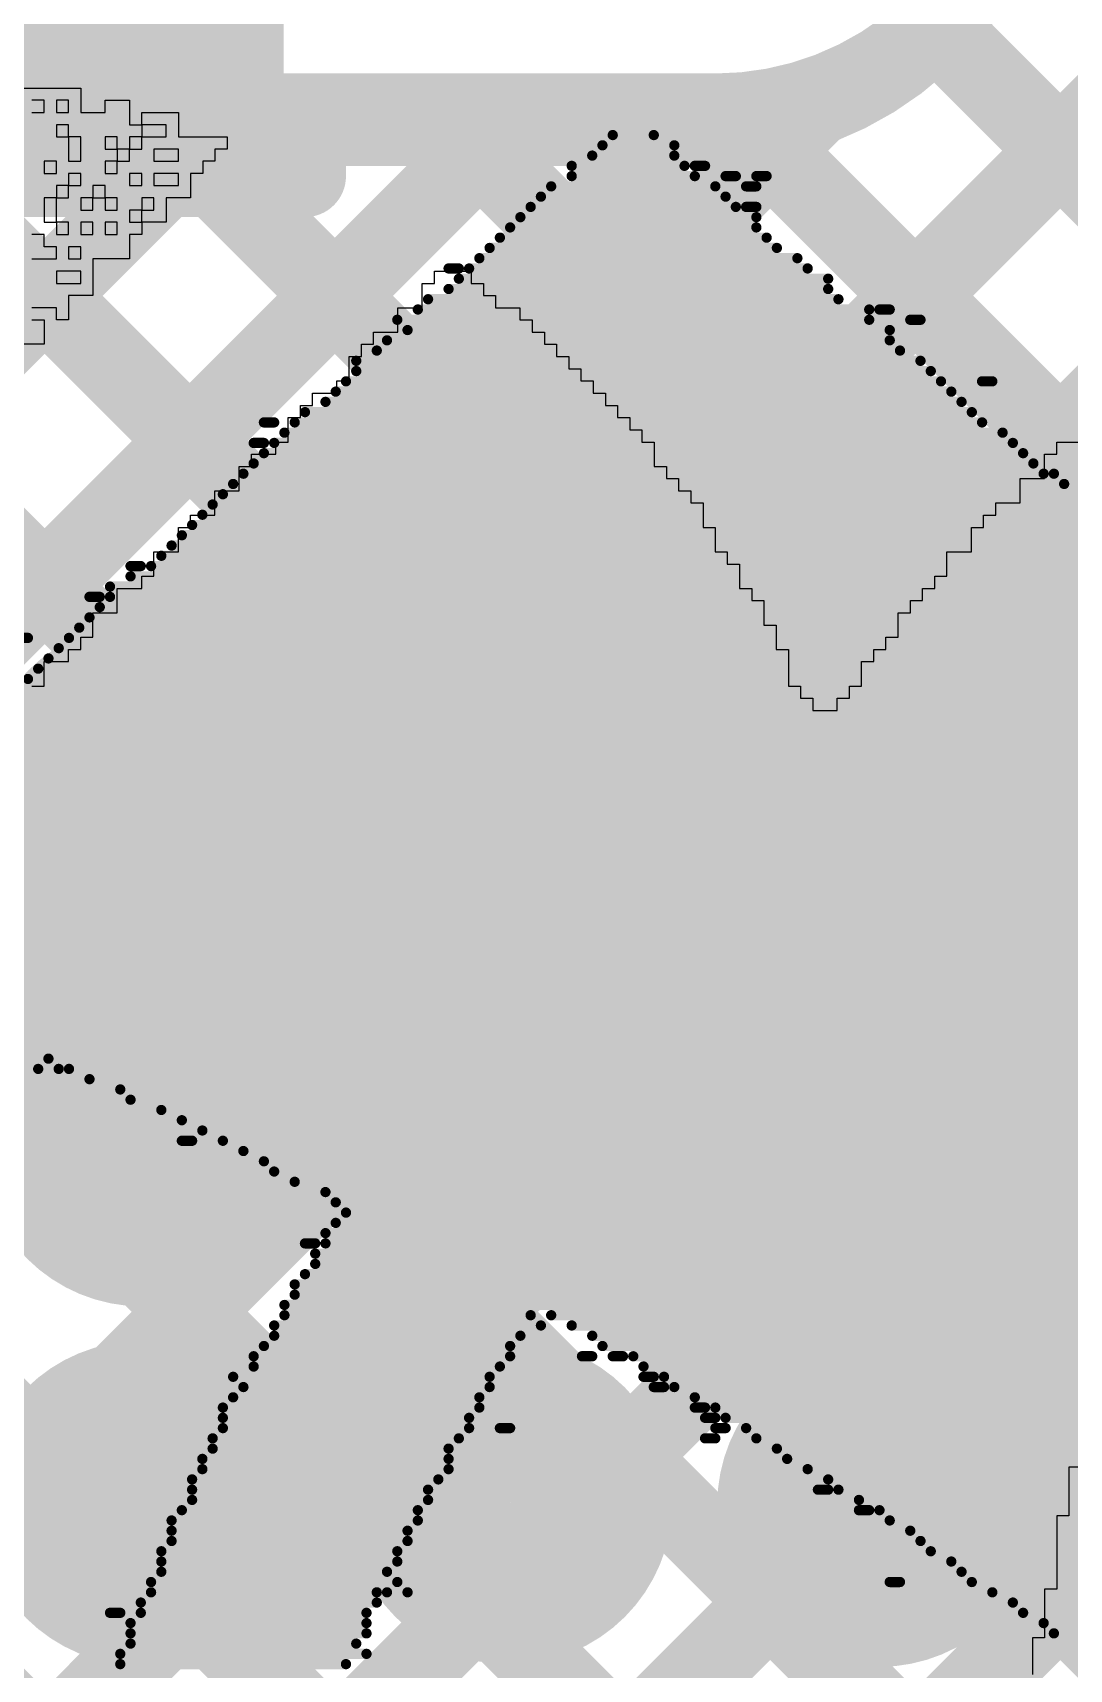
# Model space of a CAD drawing. Header units: millimetres. Extents: x 3.06 to 5.82, y 1.29 to 3.84.
# Drawn here: x 4.5385 to 4.6395, y 1.6905 to 1.85 of the extents above; entities that cross this region are included whole.
import ezdxf

# ---------------------------------------------------------------- set-up
doc = ezdxf.new("R2010")
doc.units = ezdxf.units.MM
doc.header["$MEASUREMENT"] = 0
for name, color, linetype in [('BottomLayer', 5, 'Continuous'), ('BottomOverlay', 54, 'Continuous'), ('BottomPaste', 16, 'Continuous'), ('BottomSolder', 6, 'Continuous'), ('MultiLayer', 9, 'Continuous'), ('TopLayer', 1, 'Continuous'), ('TopOverlay', 2, 'Continuous'), ('TopSolder', 216, 'Continuous'), ('ViaHoleLayer', 16, 'Continuous')]:
    doc.layers.add(name, color=color, linetype=linetype)

# ---------------------------------------------------------------- blocks, each defined once
blk = doc.blocks.new('RES_0805_B_33')
at = {"layer": 'BottomLayer'}
for points in [[(-0.06, -0.025), (-0.02, -0.025), (-0.06, 0.025), (-0.02, 0.025)], [(0.02, -0.025), (0.06, -0.025), (0.02, 0.025), (0.06, 0.025)]]:
    blk.add_solid(points, dxfattribs=at)
at = {"layer": 'BottomOverlay', "const_width": 0.00787}
for points in [[(-0.065, 0.03), (-0.065, -0.03)], [(0.065, 0.03), (-0.065, 0.03)], [(0.065, 0.03), (0.065, -0.03)], [(0.065, -0.03), (-0.065, -0.03)]]:
    blk.add_lwpolyline(points, dxfattribs=at)
at = {"layer": 'BottomOverlay', "const_width": 0.00394}
for points in [[(-0.06697, 0.03, 1), (-0.06303, 0.03, 1)], [(-0.06697, 0.03, 1), (-0.06303, 0.03, 1)], [(0.06303, 0.03, 1), (0.06697, 0.03, 1)], [(0.06303, 0.03, 1), (0.06697, 0.03, 1)], [(-0.06697, -0.03, 1), (-0.06303, -0.03, 1)], [(-0.06697, -0.03, 1), (-0.06303, -0.03, 1)], [(0.06303, -0.03, 1), (0.06697, -0.03, 1)], [(0.06303, -0.03, 1), (0.06697, -0.03, 1)]]:
    blk.add_lwpolyline(points, format="xyb", close=True, dxfattribs=at)
at = {"layer": 'BottomPaste'}
for points in [[(-0.06, -0.025), (-0.02, -0.025), (-0.06, 0.025), (-0.02, 0.025)], [(0.02, -0.025), (0.06, -0.025), (0.02, 0.025), (0.06, 0.025)]]:
    blk.add_solid(points, dxfattribs=at)
at = {"layer": 'BottomSolder'}
for points in [[(-0.064, -0.029), (-0.016, -0.029), (-0.064, 0.029), (-0.016, 0.029)], [(0.016, -0.029), (0.064, -0.029), (0.016, 0.029), (0.064, 0.029)]]:
    blk.add_solid(points, dxfattribs=at)

msp = doc.modelspace()

# ---------------------------------------------------------------- linework, layer by layer
at = {"layer": 'BottomLayer', "const_width": 0.008}
for points in [[(4.136, 2.11483), (4.78283, 1.468)], [(4.136, 2.08654), (4.75454, 1.468)], [(4.522, 1.58043), (4.86633, 1.92476)], [(4.50056, 1.70042), (4.72414, 1.924)], [(4.51292, 1.68449), (4.75243, 1.924)], [(4.52061, 1.66389), (4.78071, 1.924)], [(4.522, 1.60872), (4.83728, 1.924)], [(4.522, 1.637), (4.809, 1.924)], [(4.485, 1.85068), (4.86768, 1.468)], [(4.62646, 1.85064), (5.0091, 1.468)], [(4.48408, 1.71222), (4.6148, 1.84294)], [(4.60761, 1.84121), (4.98082, 1.468)], [(4.46275, 1.71917), (4.58458, 1.841)], [(4.565, 1.841), (4.604, 1.841)], [(4.565, 1.836), (4.565, 1.841)], [(4.57953, 1.841), (4.95253, 1.468)], [(4.43529, 1.72), (4.55129, 1.836)], [(4.44311, 1.836), (4.81111, 1.468)], [(4.47139, 1.836), (4.83939, 1.468)], [(4.503, 1.836), (4.565, 1.836)], [(4.52796, 1.836), (4.89596, 1.468)], [(4.55625, 1.836), (4.92425, 1.468)]]:
    msp.add_lwpolyline(points, dxfattribs=at)
msp.add_lwpolyline([(4.635, 1.872, -0.414214), (4.604, 1.841)], format="xyb", dxfattribs=at)
at = {"layer": 'BottomLayer'}
for points, const_width in [([(4.62446, 1.85064, 1), (4.62846, 1.85064, 1)], 0.004), ([(4.6128, 1.84294, 1), (4.6168, 1.84294, 1)], 0.004), ([(4.60561, 1.84121, 1), (4.60961, 1.84121, 1)], 0.004), ([(4.563, 1.841, 1), (4.567, 1.841, 1)], 0.004), ([(4.563, 1.841, 1), (4.567, 1.841, 1)], 0.004), ([(4.57753, 1.841, 1), (4.58153, 1.841, 1)], 0.004), ([(4.58258, 1.841, 1), (4.58658, 1.841, 1)], 0.004), ([(4.602, 1.841, 1), (4.606, 1.841, 1)], 0.004), ([(4.602, 1.841, 1), (4.606, 1.841, 1)], 0.004), ([(4.54929, 1.836, 1), (4.55329, 1.836, 1)], 0.004), ([(4.55425, 1.836, 1), (4.55825, 1.836, 1)], 0.004), ([(4.563, 1.836, 1), (4.567, 1.836, 1)], 0.004), ([(4.563, 1.836, 1), (4.567, 1.836, 1)], 0.004), ([(4.54332, 1.77667, 1), (4.55513, 1.77667, 1)], 0.01181), ([(4.57932, 1.77678, 1), (4.59113, 1.77678, 1)], 0.01181), ([(4.61509, 1.77644, 1), (4.6269, 1.77644, 1)], 0.01181), ([(4.54321, 1.74167, 1), (4.55502, 1.74167, 1)], 0.01181), ([(4.57921, 1.74178, 1), (4.59102, 1.74178, 1)], 0.01181), ([(4.61521, 1.74178, 1), (4.62702, 1.74178, 1)], 0.01181), ([(4.54309, 1.70667, 1), (4.55491, 1.70667, 1)], 0.01181), ([(4.57909, 1.70678, 1), (4.59091, 1.70678, 1)], 0.01181), ([(4.61509, 1.70655, 1), (4.62691, 1.70655, 1)], 0.01181)]:
    msp.add_lwpolyline(points, format="xyb", close=True, dxfattribs=dict(at, const_width=const_width))
at = {"layer": 'BottomOverlay', "const_width": 0.001}
for points in [[(4.595, 1.84), (4.599, 1.84)], [(4.594, 1.839), (4.601, 1.839)], [(4.591, 1.837), (4.602, 1.837)], [(4.593, 1.838), (4.601, 1.838)], [(4.603, 1.837), (4.604, 1.837)], [(4.591, 1.836), (4.603, 1.836)], [(4.606, 1.836), (4.607, 1.836)], [(4.609, 1.836), (4.61, 1.836)], [(4.588, 1.834), (4.606, 1.834)], [(4.589, 1.835), (4.605, 1.835)], [(4.608, 1.835), (4.609, 1.835)], [(4.586, 1.832), (4.609, 1.832)], [(4.587, 1.833), (4.607, 1.833)], [(4.608, 1.833), (4.609, 1.833)], [(4.585, 1.831), (4.609, 1.831)], [(4.583, 1.829), (4.611, 1.829)], [(4.584, 1.83), (4.61, 1.83)], [(4.582, 1.828), (4.613, 1.828)], [(4.579, 1.827), (4.58, 1.827)], [(4.58, 1.826), (4.616, 1.826)], [(4.581, 1.827), (4.614, 1.827)], [(4.577, 1.824), (4.617, 1.824)], [(4.579, 1.825), (4.616, 1.825)], [(4.576, 1.823), (4.62, 1.823)], [(4.621, 1.823), (4.622, 1.823)], [(4.574, 1.822), (4.62, 1.822)], [(4.575, 1.821), (4.622, 1.821)], [(4.624, 1.822), (4.625, 1.822)], [(4.573, 1.82), (4.622, 1.82)], [(4.57, 1.818), (4.625, 1.818)], [(4.572, 1.819), (4.623, 1.819)], [(4.569, 1.816), (4.627, 1.816)], [(4.57, 1.817), (4.626, 1.817)], [(4.631, 1.816), (4.632, 1.816)], [(4.568, 1.815), (4.628, 1.815)], [(4.565, 1.813), (4.63, 1.813)], [(4.567, 1.814), (4.629, 1.814)], [(4.561, 1.812), (4.562, 1.812)], [(4.564, 1.812), (4.631, 1.812)], [(4.56, 1.81), (4.561, 1.81)], [(4.562, 1.81), (4.634, 1.81)], [(4.563, 1.811), (4.633, 1.811)], [(4.56, 1.808), (4.636, 1.808)], [(4.561, 1.809), (4.635, 1.809)], [(4.559, 1.807), (4.637, 1.807)], [(4.638, 1.807), (4.64, 1.807)], [(4.557, 1.805), (4.685, 1.805)], [(4.558, 1.806), (4.639, 1.806)], [(4.64, 1.806), (4.688, 1.806)], [(4.556, 1.804), (4.683, 1.804)], [(4.554, 1.802), (4.678, 1.802)], [(4.555, 1.803), (4.68, 1.803)], [(4.552, 1.8), (4.673, 1.8)], [(4.553, 1.801), (4.675, 1.801)], [(4.551, 1.799), (4.671, 1.799)], [(4.548, 1.798), (4.549, 1.798)], [(4.548, 1.797), (4.667, 1.797)], [(4.55, 1.798), (4.669, 1.798)], [(4.546, 1.796), (4.665, 1.796)], [(4.544, 1.795), (4.545, 1.795)], [(4.545, 1.794), (4.663, 1.794)], [(4.546, 1.795), (4.664, 1.795)], [(4.543, 1.792), (4.658, 1.792)], [(4.544, 1.793), (4.66, 1.793)], [(4.537, 1.791), (4.538, 1.791)], [(4.542, 1.791), (4.658, 1.791)], [(4.54, 1.789), (4.659, 1.789)], [(4.541, 1.79), (4.657, 1.79)], [(4.539, 1.788), (4.659, 1.788)], [(4.535, 1.786), (4.663, 1.786)], [(4.538, 1.787), (4.66, 1.787)], [(4.534, 1.784), (4.664, 1.784)], [(4.535, 1.785), (4.663, 1.785)], [(4.533, 1.783), (4.665, 1.783)], [(4.531, 1.781), (4.667, 1.781)], [(4.532, 1.782), (4.666, 1.782)], [(4.53, 1.78), (4.669, 1.78)], [(4.528, 1.778), (4.671, 1.778)], [(4.529, 1.779), (4.669, 1.779)], [(4.527, 1.777), (4.672, 1.777)], [(4.525, 1.775), (4.677, 1.775)], [(4.526, 1.776), (4.674, 1.776)], [(4.522, 1.773), (4.677, 1.773)], [(4.523, 1.774), (4.675, 1.774)], [(4.521, 1.772), (4.678, 1.772)], [(4.519, 1.77), (4.68, 1.77)], [(4.52, 1.771), (4.68, 1.771)], [(4.518, 1.769), (4.681, 1.769)], [(4.515, 1.767), (4.684, 1.767)], [(4.517, 1.768), (4.682, 1.768)], [(4.514, 1.765), (4.686, 1.765)], [(4.515, 1.766), (4.685, 1.766)], [(4.513, 1.764), (4.687, 1.764)], [(4.511, 1.763), (4.688, 1.763)], [(4.512, 1.762), (4.689, 1.762)], [(4.514, 1.761), (4.69, 1.761)], [(4.516, 1.76), (4.691, 1.76)], [(4.519, 1.759), (4.692, 1.759)], [(4.521, 1.758), (4.693, 1.758)], [(4.523, 1.757), (4.694, 1.757)], [(4.526, 1.756), (4.696, 1.756)], [(4.528, 1.755), (4.697, 1.755)], [(4.53, 1.754), (4.698, 1.754)], [(4.533, 1.753), (4.699, 1.753)], [(4.535, 1.752), (4.7, 1.752)], [(4.537, 1.751), (4.701, 1.751)], [(4.539, 1.749), (4.541, 1.749)], [(4.54, 1.75), (4.702, 1.75)], [(4.542, 1.749), (4.703, 1.749)], [(4.544, 1.748), (4.704, 1.748)], [(4.547, 1.747), (4.706, 1.747)], [(4.548, 1.746), (4.707, 1.746)], [(4.551, 1.745), (4.709, 1.745)], [(4.553, 1.744), (4.709, 1.744)], [(4.555, 1.743), (4.711, 1.743)], [(4.553, 1.742), (4.554, 1.742)], [(4.557, 1.742), (4.711, 1.742)], [(4.559, 1.741), (4.713, 1.741)], [(4.561, 1.74), (4.713, 1.74)], [(4.562, 1.739), (4.715, 1.739)], [(4.564, 1.738), (4.716, 1.738)], [(4.567, 1.737), (4.717, 1.737)], [(4.568, 1.736), (4.718, 1.736)], [(4.569, 1.735), (4.719, 1.735)], [(4.567, 1.733), (4.721, 1.733)], [(4.568, 1.734), (4.72, 1.734)], [(4.565, 1.732), (4.566, 1.732)], [(4.567, 1.732), (4.722, 1.732)], [(4.566, 1.731), (4.724, 1.731)], [(4.566, 1.73), (4.725, 1.73)], [(4.565, 1.729), (4.726, 1.729)], [(4.564, 1.728), (4.727, 1.728)], [(4.564, 1.727), (4.728, 1.727)], [(4.563, 1.726), (4.729, 1.726)], [(4.563, 1.725), (4.587, 1.725)], [(4.589, 1.725), (4.73, 1.725)], [(4.562, 1.724), (4.588, 1.724)], [(4.591, 1.724), (4.731, 1.724)], [(4.561, 1.722), (4.585, 1.722)], [(4.562, 1.723), (4.586, 1.723)], [(4.593, 1.723), (4.732, 1.723)], [(4.594, 1.722), (4.733, 1.722)], [(4.56, 1.721), (4.585, 1.721)], [(4.592, 1.721), (4.593, 1.721)], [(4.595, 1.721), (4.596, 1.721)], [(4.597, 1.721), (4.734, 1.721)], [(4.558, 1.719), (4.583, 1.719)], [(4.56, 1.72), (4.584, 1.72)], [(4.598, 1.72), (4.735, 1.72)], [(4.598, 1.719), (4.599, 1.719)], [(4.6, 1.719), (4.736, 1.719)], [(4.559, 1.718), (4.583, 1.718)], [(4.599, 1.718), (4.6, 1.718)], [(4.601, 1.718), (4.737, 1.718)], [(4.557, 1.716), (4.582, 1.716)], [(4.558, 1.717), (4.582, 1.717)], [(4.603, 1.717), (4.739, 1.717)], [(4.603, 1.716), (4.604, 1.716)], [(4.605, 1.716), (4.74, 1.716)], [(4.557, 1.715), (4.581, 1.715)], [(4.557, 1.714), (4.581, 1.714)], [(4.584, 1.714), (4.585, 1.714)], [(4.604, 1.715), (4.605, 1.715)], [(4.605, 1.714), (4.606, 1.714)], [(4.606, 1.715), (4.74, 1.715)], [(4.608, 1.714), (4.741, 1.714)], [(4.556, 1.713), (4.58, 1.713)], [(4.604, 1.713), (4.605, 1.713)], [(4.609, 1.713), (4.743, 1.713)], [(4.555, 1.711), (4.579, 1.711)], [(4.556, 1.712), (4.579, 1.712)], [(4.611, 1.712), (4.744, 1.712)], [(4.612, 1.711), (4.745, 1.711)], [(4.555, 1.71), (4.579, 1.71)], [(4.614, 1.71), (4.746, 1.71)], [(4.554, 1.709), (4.578, 1.709)], [(4.554, 1.708), (4.577, 1.708)], [(4.615, 1.708), (4.616, 1.708)], [(4.616, 1.709), (4.747, 1.709)], [(4.617, 1.708), (4.748, 1.708)], [(4.553, 1.706), (4.576, 1.706)], [(4.554, 1.707), (4.577, 1.707)], [(4.619, 1.707), (4.749, 1.707)], [(4.619, 1.706), (4.62, 1.706)], [(4.621, 1.706), (4.75, 1.706)], [(4.552, 1.705), (4.576, 1.705)], [(4.622, 1.705), (4.751, 1.705)], [(4.552, 1.704), (4.575, 1.704)], [(4.552, 1.703), (4.575, 1.703)], [(4.624, 1.704), (4.752, 1.704)], [(4.625, 1.703), (4.754, 1.703)], [(4.551, 1.702), (4.574, 1.702)], [(4.626, 1.702), (4.754, 1.702)], [(4.551, 1.701), (4.574, 1.701)], [(4.551, 1.7), (4.573, 1.7)], [(4.628, 1.701), (4.755, 1.701)], [(4.629, 1.7), (4.756, 1.7)], [(4.55, 1.699), (4.574, 1.699)], [(4.55, 1.698), (4.572, 1.698)], [(4.573, 1.698), (4.575, 1.698)], [(4.622, 1.699), (4.623, 1.699)], [(4.63, 1.699), (4.757, 1.699)], [(4.632, 1.698), (4.758, 1.698)], [(4.549, 1.697), (4.572, 1.697)], [(4.634, 1.697), (4.759, 1.697)], [(4.546, 1.696), (4.547, 1.696)], [(4.548, 1.695), (4.571, 1.695)], [(4.549, 1.696), (4.571, 1.696)], [(4.635, 1.696), (4.761, 1.696)], [(4.637, 1.695), (4.762, 1.695)], [(4.548, 1.694), (4.571, 1.694)], [(4.638, 1.694), (4.762, 1.694)], [(4.547, 1.692), (4.571, 1.692)], [(4.548, 1.693), (4.57, 1.693)], [(4.64, 1.693), (4.763, 1.693)], [(4.547, 1.691), (4.569, 1.691)]]:
    msp.add_lwpolyline(points, dxfattribs=at)
at = {"layer": 'BottomOverlay', "const_width": 0.0005}
for points in [[(4.59475, 1.84, 1), (4.59525, 1.84, 1)], [(4.59875, 1.84, 1), (4.59925, 1.84, 1)], [(4.59375, 1.839, 1), (4.59425, 1.839, 1)], [(4.60075, 1.839, 1), (4.60125, 1.839, 1)], [(4.59075, 1.837, 1), (4.59125, 1.837, 1)], [(4.59275, 1.838, 1), (4.59325, 1.838, 1)], [(4.60075, 1.838, 1), (4.60125, 1.838, 1)], [(4.60175, 1.837, 1), (4.60225, 1.837, 1)], [(4.60275, 1.837, 1), (4.60325, 1.837, 1)], [(4.60375, 1.837, 1), (4.60425, 1.837, 1)], [(4.59075, 1.836, 1), (4.59125, 1.836, 1)], [(4.60275, 1.836, 1), (4.60325, 1.836, 1)], [(4.60575, 1.836, 1), (4.60625, 1.836, 1)], [(4.60675, 1.836, 1), (4.60725, 1.836, 1)], [(4.60875, 1.836, 1), (4.60925, 1.836, 1)], [(4.60975, 1.836, 1), (4.61025, 1.836, 1)], [(4.58775, 1.834, 1), (4.58825, 1.834, 1)], [(4.58875, 1.835, 1), (4.58925, 1.835, 1)], [(4.60475, 1.835, 1), (4.60525, 1.835, 1)], [(4.60575, 1.834, 1), (4.60625, 1.834, 1)], [(4.60775, 1.835, 1), (4.60825, 1.835, 1)], [(4.60875, 1.835, 1), (4.60925, 1.835, 1)], [(4.58575, 1.832, 1), (4.58625, 1.832, 1)], [(4.58675, 1.833, 1), (4.58725, 1.833, 1)], [(4.60675, 1.833, 1), (4.60725, 1.833, 1)], [(4.60775, 1.833, 1), (4.60825, 1.833, 1)], [(4.60875, 1.833, 1), (4.60925, 1.833, 1)], [(4.60875, 1.832, 1), (4.60925, 1.832, 1)], [(4.58475, 1.831, 1), (4.58525, 1.831, 1)], [(4.60875, 1.831, 1), (4.60925, 1.831, 1)], [(4.58275, 1.829, 1), (4.58325, 1.829, 1)], [(4.58375, 1.83, 1), (4.58425, 1.83, 1)], [(4.60975, 1.83, 1), (4.61025, 1.83, 1)], [(4.61075, 1.829, 1), (4.61125, 1.829, 1)], [(4.58175, 1.828, 1), (4.58225, 1.828, 1)], [(4.61275, 1.828, 1), (4.61325, 1.828, 1)], [(4.57875, 1.827, 1), (4.57925, 1.827, 1)], [(4.57975, 1.827, 1), (4.58025, 1.827, 1)], [(4.57975, 1.826, 1), (4.58025, 1.826, 1)], [(4.58075, 1.827, 1), (4.58125, 1.827, 1)], [(4.61375, 1.827, 1), (4.61425, 1.827, 1)], [(4.61575, 1.826, 1), (4.61625, 1.826, 1)], [(4.57675, 1.824, 1), (4.57725, 1.824, 1)], [(4.57875, 1.825, 1), (4.57925, 1.825, 1)], [(4.61575, 1.825, 1), (4.61625, 1.825, 1)], [(4.61675, 1.824, 1), (4.61725, 1.824, 1)], [(4.57575, 1.823, 1), (4.57625, 1.823, 1)], [(4.61975, 1.823, 1), (4.62025, 1.823, 1)], [(4.62075, 1.823, 1), (4.62125, 1.823, 1)], [(4.62175, 1.823, 1), (4.62225, 1.823, 1)], [(4.57375, 1.822, 1), (4.57425, 1.822, 1)], [(4.57475, 1.821, 1), (4.57525, 1.821, 1)], [(4.61975, 1.822, 1), (4.62025, 1.822, 1)], [(4.62175, 1.821, 1), (4.62225, 1.821, 1)], [(4.62375, 1.822, 1), (4.62425, 1.822, 1)], [(4.62475, 1.822, 1), (4.62525, 1.822, 1)], [(4.57275, 1.82, 1), (4.57325, 1.82, 1)], [(4.62175, 1.82, 1), (4.62225, 1.82, 1)], [(4.56975, 1.818, 1), (4.57025, 1.818, 1)], [(4.57175, 1.819, 1), (4.57225, 1.819, 1)], [(4.62275, 1.819, 1), (4.62325, 1.819, 1)], [(4.62475, 1.818, 1), (4.62525, 1.818, 1)], [(4.56875, 1.816, 1), (4.56925, 1.816, 1)], [(4.56975, 1.817, 1), (4.57025, 1.817, 1)], [(4.62575, 1.817, 1), (4.62625, 1.817, 1)], [(4.62675, 1.816, 1), (4.62725, 1.816, 1)], [(4.63075, 1.816, 1), (4.63125, 1.816, 1)], [(4.63175, 1.816, 1), (4.63225, 1.816, 1)], [(4.56775, 1.815, 1), (4.56825, 1.815, 1)], [(4.62775, 1.815, 1), (4.62825, 1.815, 1)], [(4.56475, 1.813, 1), (4.56525, 1.813, 1)], [(4.56675, 1.814, 1), (4.56725, 1.814, 1)], [(4.62875, 1.814, 1), (4.62925, 1.814, 1)], [(4.62975, 1.813, 1), (4.63025, 1.813, 1)], [(4.56075, 1.812, 1), (4.56125, 1.812, 1)], [(4.56175, 1.812, 1), (4.56225, 1.812, 1)], [(4.56375, 1.812, 1), (4.56425, 1.812, 1)], [(4.63075, 1.812, 1), (4.63125, 1.812, 1)], [(4.55975, 1.81, 1), (4.56025, 1.81, 1)], [(4.56075, 1.81, 1), (4.56125, 1.81, 1)], [(4.56175, 1.81, 1), (4.56225, 1.81, 1)], [(4.56275, 1.811, 1), (4.56325, 1.811, 1)], [(4.63275, 1.811, 1), (4.63325, 1.811, 1)], [(4.63375, 1.81, 1), (4.63425, 1.81, 1)], [(4.55975, 1.808, 1), (4.56025, 1.808, 1)], [(4.56075, 1.809, 1), (4.56125, 1.809, 1)], [(4.63475, 1.809, 1), (4.63525, 1.809, 1)], [(4.63575, 1.808, 1), (4.63625, 1.808, 1)], [(4.55875, 1.807, 1), (4.55925, 1.807, 1)], [(4.63675, 1.807, 1), (4.63725, 1.807, 1)], [(4.63775, 1.807, 1), (4.63825, 1.807, 1)], [(4.55675, 1.805, 1), (4.55725, 1.805, 1)], [(4.55775, 1.806, 1), (4.55825, 1.806, 1)], [(4.63875, 1.806, 1), (4.63925, 1.806, 1)], [(4.55575, 1.804, 1), (4.55625, 1.804, 1)], [(4.55375, 1.802, 1), (4.55425, 1.802, 1)], [(4.55475, 1.803, 1), (4.55525, 1.803, 1)], [(4.55175, 1.8, 1), (4.55225, 1.8, 1)], [(4.55275, 1.801, 1), (4.55325, 1.801, 1)], [(4.55075, 1.799, 1), (4.55125, 1.799, 1)], [(4.54775, 1.798, 1), (4.54825, 1.798, 1)], [(4.54775, 1.797, 1), (4.54825, 1.797, 1)], [(4.54875, 1.798, 1), (4.54925, 1.798, 1)], [(4.54975, 1.798, 1), (4.55025, 1.798, 1)], [(4.54575, 1.796, 1), (4.54625, 1.796, 1)], [(4.54375, 1.795, 1), (4.54425, 1.795, 1)], [(4.54475, 1.795, 1), (4.54525, 1.795, 1)], [(4.54475, 1.794, 1), (4.54525, 1.794, 1)], [(4.54575, 1.795, 1), (4.54625, 1.795, 1)], [(4.54275, 1.792, 1), (4.54325, 1.792, 1)], [(4.54375, 1.793, 1), (4.54425, 1.793, 1)], [(4.53775, 1.791, 1), (4.53825, 1.791, 1)], [(4.54175, 1.791, 1), (4.54225, 1.791, 1)], [(4.53975, 1.789, 1), (4.54025, 1.789, 1)], [(4.54075, 1.79, 1), (4.54125, 1.79, 1)], [(4.53875, 1.788, 1), (4.53925, 1.788, 1)], [(4.53775, 1.787, 1), (4.53825, 1.787, 1)], [(4.53875, 1.749, 1), (4.53925, 1.749, 1)], [(4.53975, 1.75, 1), (4.54025, 1.75, 1)], [(4.54075, 1.749, 1), (4.54125, 1.749, 1)], [(4.54175, 1.749, 1), (4.54225, 1.749, 1)], [(4.54375, 1.748, 1), (4.54425, 1.748, 1)], [(4.54675, 1.747, 1), (4.54725, 1.747, 1)], [(4.54775, 1.746, 1), (4.54825, 1.746, 1)], [(4.55075, 1.745, 1), (4.55125, 1.745, 1)], [(4.55275, 1.744, 1), (4.55325, 1.744, 1)], [(4.55475, 1.743, 1), (4.55525, 1.743, 1)], [(4.55275, 1.742, 1), (4.55325, 1.742, 1)], [(4.55375, 1.742, 1), (4.55425, 1.742, 1)], [(4.55675, 1.742, 1), (4.55725, 1.742, 1)], [(4.55875, 1.741, 1), (4.55925, 1.741, 1)], [(4.56075, 1.74, 1), (4.56125, 1.74, 1)], [(4.56175, 1.739, 1), (4.56225, 1.739, 1)], [(4.56375, 1.738, 1), (4.56425, 1.738, 1)], [(4.56675, 1.737, 1), (4.56725, 1.737, 1)], [(4.56775, 1.736, 1), (4.56825, 1.736, 1)], [(4.56875, 1.735, 1), (4.56925, 1.735, 1)], [(4.56675, 1.733, 1), (4.56725, 1.733, 1)], [(4.56775, 1.734, 1), (4.56825, 1.734, 1)], [(4.56475, 1.732, 1), (4.56525, 1.732, 1)], [(4.56575, 1.732, 1), (4.56625, 1.732, 1)], [(4.56675, 1.732, 1), (4.56725, 1.732, 1)], [(4.56575, 1.731, 1), (4.56625, 1.731, 1)], [(4.56575, 1.73, 1), (4.56625, 1.73, 1)], [(4.56475, 1.729, 1), (4.56525, 1.729, 1)], [(4.56375, 1.728, 1), (4.56425, 1.728, 1)], [(4.56375, 1.727, 1), (4.56425, 1.727, 1)], [(4.56275, 1.726, 1), (4.56325, 1.726, 1)], [(4.56275, 1.725, 1), (4.56325, 1.725, 1)], [(4.58675, 1.725, 1), (4.58725, 1.725, 1)], [(4.58875, 1.725, 1), (4.58925, 1.725, 1)], [(4.56175, 1.724, 1), (4.56225, 1.724, 1)], [(4.58775, 1.724, 1), (4.58825, 1.724, 1)], [(4.59075, 1.724, 1), (4.59125, 1.724, 1)], [(4.56075, 1.722, 1), (4.56125, 1.722, 1)], [(4.56175, 1.723, 1), (4.56225, 1.723, 1)], [(4.58475, 1.722, 1), (4.58525, 1.722, 1)], [(4.58575, 1.723, 1), (4.58625, 1.723, 1)], [(4.59275, 1.723, 1), (4.59325, 1.723, 1)], [(4.59375, 1.722, 1), (4.59425, 1.722, 1)], [(4.55975, 1.721, 1), (4.56025, 1.721, 1)], [(4.58475, 1.721, 1), (4.58525, 1.721, 1)], [(4.59175, 1.721, 1), (4.59225, 1.721, 1)], [(4.59275, 1.721, 1), (4.59325, 1.721, 1)], [(4.59475, 1.721, 1), (4.59525, 1.721, 1)], [(4.59575, 1.721, 1), (4.59625, 1.721, 1)], [(4.59675, 1.721, 1), (4.59725, 1.721, 1)], [(4.55775, 1.719, 1), (4.55825, 1.719, 1)], [(4.55975, 1.72, 1), (4.56025, 1.72, 1)], [(4.58275, 1.719, 1), (4.58325, 1.719, 1)], [(4.58375, 1.72, 1), (4.58425, 1.72, 1)], [(4.59775, 1.72, 1), (4.59825, 1.72, 1)], [(4.59775, 1.719, 1), (4.59825, 1.719, 1)], [(4.59875, 1.719, 1), (4.59925, 1.719, 1)], [(4.59975, 1.719, 1), (4.60025, 1.719, 1)], [(4.55875, 1.718, 1), (4.55925, 1.718, 1)], [(4.58275, 1.718, 1), (4.58325, 1.718, 1)], [(4.59875, 1.718, 1), (4.59925, 1.718, 1)], [(4.59975, 1.718, 1), (4.60025, 1.718, 1)], [(4.60075, 1.718, 1), (4.60125, 1.718, 1)], [(4.55675, 1.716, 1), (4.55725, 1.716, 1)], [(4.55775, 1.717, 1), (4.55825, 1.717, 1)], [(4.58175, 1.717, 1), (4.58225, 1.717, 1)], [(4.58175, 1.716, 1), (4.58225, 1.716, 1)], [(4.60275, 1.717, 1), (4.60325, 1.717, 1)], [(4.60275, 1.716, 1), (4.60325, 1.716, 1)], [(4.60375, 1.716, 1), (4.60425, 1.716, 1)], [(4.60475, 1.716, 1), (4.60525, 1.716, 1)], [(4.55675, 1.715, 1), (4.55725, 1.715, 1)], [(4.55675, 1.714, 1), (4.55725, 1.714, 1)], [(4.58075, 1.715, 1), (4.58125, 1.715, 1)], [(4.58075, 1.714, 1), (4.58125, 1.714, 1)], [(4.58375, 1.714, 1), (4.58425, 1.714, 1)], [(4.58475, 1.714, 1), (4.58525, 1.714, 1)], [(4.60375, 1.715, 1), (4.60425, 1.715, 1)], [(4.60475, 1.715, 1), (4.60525, 1.715, 1)], [(4.60475, 1.714, 1), (4.60525, 1.714, 1)], [(4.60575, 1.715, 1), (4.60625, 1.715, 1)], [(4.60575, 1.714, 1), (4.60625, 1.714, 1)], [(4.60775, 1.714, 1), (4.60825, 1.714, 1)], [(4.55575, 1.713, 1), (4.55625, 1.713, 1)], [(4.57975, 1.713, 1), (4.58025, 1.713, 1)], [(4.60375, 1.713, 1), (4.60425, 1.713, 1)], [(4.60475, 1.713, 1), (4.60525, 1.713, 1)], [(4.60875, 1.713, 1), (4.60925, 1.713, 1)], [(4.55475, 1.711, 1), (4.55525, 1.711, 1)], [(4.55575, 1.712, 1), (4.55625, 1.712, 1)], [(4.57875, 1.712, 1), (4.57925, 1.712, 1)], [(4.57875, 1.711, 1), (4.57925, 1.711, 1)], [(4.61075, 1.712, 1), (4.61125, 1.712, 1)], [(4.61175, 1.711, 1), (4.61225, 1.711, 1)], [(4.55475, 1.71, 1), (4.55525, 1.71, 1)], [(4.57875, 1.71, 1), (4.57925, 1.71, 1)], [(4.61375, 1.71, 1), (4.61425, 1.71, 1)], [(4.55375, 1.709, 1), (4.55425, 1.709, 1)], [(4.55375, 1.708, 1), (4.55425, 1.708, 1)], [(4.57675, 1.708, 1), (4.57725, 1.708, 1)], [(4.57775, 1.709, 1), (4.57825, 1.709, 1)], [(4.61475, 1.708, 1), (4.61525, 1.708, 1)], [(4.61575, 1.709, 1), (4.61625, 1.709, 1)], [(4.61575, 1.708, 1), (4.61625, 1.708, 1)], [(4.61675, 1.708, 1), (4.61725, 1.708, 1)], [(4.55275, 1.706, 1), (4.55325, 1.706, 1)], [(4.55375, 1.707, 1), (4.55425, 1.707, 1)], [(4.57575, 1.706, 1), (4.57625, 1.706, 1)], [(4.57675, 1.707, 1), (4.57725, 1.707, 1)], [(4.61875, 1.707, 1), (4.61925, 1.707, 1)], [(4.61875, 1.706, 1), (4.61925, 1.706, 1)], [(4.61975, 1.706, 1), (4.62025, 1.706, 1)], [(4.62075, 1.706, 1), (4.62125, 1.706, 1)], [(4.55175, 1.705, 1), (4.55225, 1.705, 1)], [(4.57575, 1.705, 1), (4.57625, 1.705, 1)], [(4.62175, 1.705, 1), (4.62225, 1.705, 1)], [(4.55175, 1.704, 1), (4.55225, 1.704, 1)], [(4.55175, 1.703, 1), (4.55225, 1.703, 1)], [(4.57475, 1.704, 1), (4.57525, 1.704, 1)], [(4.57475, 1.703, 1), (4.57525, 1.703, 1)], [(4.62375, 1.704, 1), (4.62425, 1.704, 1)], [(4.62475, 1.703, 1), (4.62525, 1.703, 1)], [(4.55075, 1.702, 1), (4.55125, 1.702, 1)], [(4.57375, 1.702, 1), (4.57425, 1.702, 1)], [(4.62575, 1.702, 1), (4.62625, 1.702, 1)], [(4.55075, 1.701, 1), (4.55125, 1.701, 1)], [(4.55075, 1.7, 1), (4.55125, 1.7, 1)], [(4.57275, 1.7, 1), (4.57325, 1.7, 1)], [(4.57375, 1.701, 1), (4.57425, 1.701, 1)], [(4.62775, 1.701, 1), (4.62825, 1.701, 1)], [(4.62875, 1.7, 1), (4.62925, 1.7, 1)], [(4.54975, 1.699, 1), (4.55025, 1.699, 1)], [(4.54975, 1.698, 1), (4.55025, 1.698, 1)], [(4.57175, 1.698, 1), (4.57225, 1.698, 1)], [(4.57275, 1.698, 1), (4.57325, 1.698, 1)], [(4.57375, 1.699, 1), (4.57425, 1.699, 1)], [(4.57475, 1.698, 1), (4.57525, 1.698, 1)], [(4.62175, 1.699, 1), (4.62225, 1.699, 1)], [(4.62275, 1.699, 1), (4.62325, 1.699, 1)], [(4.62975, 1.699, 1), (4.63025, 1.699, 1)], [(4.63175, 1.698, 1), (4.63225, 1.698, 1)], [(4.54875, 1.697, 1), (4.54925, 1.697, 1)], [(4.57175, 1.697, 1), (4.57225, 1.697, 1)], [(4.63375, 1.697, 1), (4.63425, 1.697, 1)], [(4.54575, 1.696, 1), (4.54625, 1.696, 1)], [(4.54675, 1.696, 1), (4.54725, 1.696, 1)], [(4.54775, 1.695, 1), (4.54825, 1.695, 1)], [(4.54875, 1.696, 1), (4.54925, 1.696, 1)], [(4.57075, 1.696, 1), (4.57125, 1.696, 1)], [(4.57075, 1.695, 1), (4.57125, 1.695, 1)], [(4.63475, 1.696, 1), (4.63525, 1.696, 1)], [(4.63675, 1.695, 1), (4.63725, 1.695, 1)], [(4.54775, 1.694, 1), (4.54825, 1.694, 1)], [(4.57075, 1.694, 1), (4.57125, 1.694, 1)], [(4.63775, 1.694, 1), (4.63825, 1.694, 1)], [(4.54675, 1.692, 1), (4.54725, 1.692, 1)], [(4.54775, 1.693, 1), (4.54825, 1.693, 1)], [(4.56975, 1.693, 1), (4.57025, 1.693, 1)], [(4.57075, 1.692, 1), (4.57125, 1.692, 1)], [(4.54675, 1.691, 1), (4.54725, 1.691, 1)], [(4.56875, 1.691, 1), (4.56925, 1.691, 1)]]:
    msp.add_lwpolyline(points, format="xyb", close=True, dxfattribs=at)
at = {"layer": 'BottomSolder', "const_width": 0.01581}
for points in [[(4.54132, 1.77667, 1), (4.55713, 1.77667, 1)], [(4.57732, 1.77678, 1), (4.59313, 1.77678, 1)], [(4.61309, 1.77644, 1), (4.6289, 1.77644, 1)], [(4.54121, 1.74167, 1), (4.55702, 1.74167, 1)], [(4.57721, 1.74178, 1), (4.59302, 1.74178, 1)], [(4.61321, 1.74178, 1), (4.62902, 1.74178, 1)], [(4.54109, 1.70667, 1), (4.55691, 1.70667, 1)], [(4.57709, 1.70678, 1), (4.59291, 1.70678, 1)], [(4.61309, 1.70655, 1), (4.62891, 1.70655, 1)]]:
    msp.add_lwpolyline(points, format="xyb", close=True, dxfattribs=at)
at = {"layer": 'MultiLayer', "const_width": 0.01181}
for points in [[(4.54332, 1.77667, 1), (4.55513, 1.77667, 1)], [(4.57932, 1.77678, 1), (4.59113, 1.77678, 1)], [(4.61509, 1.77644, 1), (4.6269, 1.77644, 1)], [(4.54321, 1.74167, 1), (4.55502, 1.74167, 1)], [(4.57921, 1.74178, 1), (4.59102, 1.74178, 1)], [(4.61521, 1.74178, 1), (4.62702, 1.74178, 1)], [(4.54309, 1.70667, 1), (4.55491, 1.70667, 1)], [(4.57909, 1.70678, 1), (4.59091, 1.70678, 1)], [(4.61509, 1.70655, 1), (4.62691, 1.70655, 1)]]:
    msp.add_lwpolyline(points, format="xyb", close=True, dxfattribs=at)
at = {"layer": 'TopLayer', "const_width": 0.008}
for points in [[(4.29728, 1.384), (4.84252, 1.92924)], [(4.32557, 1.384), (4.86633, 1.92476)], [(4.38507, 1.92232), (4.92339, 1.384)], [(4.31622, 1.90632), (4.83854, 1.384)], [(4.3445, 1.90632), (4.86683, 1.384)], [(4.37279, 1.90632), (4.89511, 1.384)], [(4.19239, 1.39224), (4.68923, 1.88909)], [(4.21243, 1.384), (4.71751, 1.88909)], [(4.24071, 1.384), (4.74571, 1.889)], [(4.269, 1.384), (4.774, 1.889)], [(4.62647, 1.85063), (5.022, 1.4551)], [(4.17099, 1.39913), (4.6158, 1.84394)], [(4.4922, 1.84348), (4.95168, 1.384)], [(4.09929, 1.384), (4.55729, 1.842)], [(4.12758, 1.384), (4.58558, 1.842)], [(4.508, 1.842), (4.605, 1.842)], [(4.52196, 1.842), (4.97996, 1.384)], [(4.55025, 1.842), (5.00825, 1.384)], [(4.57853, 1.842), (5.022, 1.39853)], [(4.60677, 1.84205), (5.022, 1.42682)]]:
    msp.add_lwpolyline(points, dxfattribs=at)
msp.add_lwpolyline([(4.636, 1.873, -0.414214), (4.605, 1.842)], format="xyb", dxfattribs=at)
msp.add_lwpolyline([(4.636, 1.873, -0.414214), (4.605, 1.842)], format="xyb", dxfattribs=at)
at = {"layer": 'TopLayer'}
for points, const_width in [([(4.62447, 1.85063, 1), (4.62847, 1.85063, 1)], 0.004), ([(4.6138, 1.84394, 1), (4.6178, 1.84394, 1)], 0.004), ([(4.54825, 1.842, 1), (4.55225, 1.842, 1)], 0.004), ([(4.55529, 1.842, 1), (4.55929, 1.842, 1)], 0.004), ([(4.57653, 1.842, 1), (4.58053, 1.842, 1)], 0.004), ([(4.58358, 1.842, 1), (4.58758, 1.842, 1)], 0.004), ([(4.603, 1.842, 1), (4.607, 1.842, 1)], 0.004), ([(4.603, 1.842, 1), (4.607, 1.842, 1)], 0.004), ([(4.603, 1.842, 1), (4.607, 1.842, 1)], 0.004), ([(4.60477, 1.84205, 1), (4.60877, 1.84205, 1)], 0.004), ([(4.54332, 1.77667, 1), (4.55513, 1.77667, 1)], 0.01181), ([(4.57932, 1.77678, 1), (4.59113, 1.77678, 1)], 0.01181), ([(4.61509, 1.77644, 1), (4.6269, 1.77644, 1)], 0.01181), ([(4.54321, 1.74167, 1), (4.55502, 1.74167, 1)], 0.01181), ([(4.57921, 1.74178, 1), (4.59102, 1.74178, 1)], 0.01181), ([(4.61521, 1.74178, 1), (4.62702, 1.74178, 1)], 0.01181), ([(4.54309, 1.70667, 1), (4.55491, 1.70667, 1)], 0.01181), ([(4.57909, 1.70678, 1), (4.59091, 1.70678, 1)], 0.01181), ([(4.61509, 1.70655, 1), (4.62691, 1.70655, 1)], 0.01181)]:
    msp.add_lwpolyline(points, format="xyb", close=True, dxfattribs=dict(at, const_width=const_width))
at = {"layer": 'TopOverlay'}
for p, q in [((4.5372, 1.84458), (4.54314, 1.84458)), ((4.54314, 1.84458), (4.54314, 1.84339)), ((4.53958, 1.84339), (4.53839, 1.84339)), ((4.53839, 1.8422), (4.53958, 1.8422)), ((4.53958, 1.8422), (4.53958, 1.84339)), ((4.54195, 1.84339), (4.54077, 1.84339)), ((4.54077, 1.84339), (4.54077, 1.8422)), ((4.54077, 1.8422), (4.54195, 1.8422)), ((4.54195, 1.8422), (4.54195, 1.84339)), ((4.54314, 1.84339), (4.54314, 1.8422)), ((4.54314, 1.8422), (4.54552, 1.8422)), ((4.54552, 1.8422), (4.54552, 1.84339)), ((4.54552, 1.84339), (4.5479, 1.84339)), ((4.5479, 1.84339), (4.5479, 1.8422)), ((4.5479, 1.8422), (4.5479, 1.84101)), ((4.54909, 1.84101), (4.54909, 1.8422)), ((4.54909, 1.8422), (4.55266, 1.8422)), ((4.55266, 1.8422), (4.55266, 1.84101)), ((4.54195, 1.84101), (4.54077, 1.84101)), ((4.54077, 1.84101), (4.54077, 1.83982)), ((4.54195, 1.83982), (4.54195, 1.84101)), ((4.5479, 1.84101), (4.54909, 1.84101)), ((4.54909, 1.84101), (4.54909, 1.83982)), ((4.55147, 1.84101), (4.54909, 1.84101)), ((4.55147, 1.83982), (4.55147, 1.84101)), ((4.55266, 1.84101), (4.55266, 1.83982)), ((4.54077, 1.83982), (4.54195, 1.83982)), ((4.54195, 1.83982), (4.54195, 1.83864)), ((4.54314, 1.83982), (4.54195, 1.83982)), ((4.54314, 1.83864), (4.54314, 1.83982)), ((4.54671, 1.83982), (4.54552, 1.83982)), ((4.54552, 1.83982), (4.54552, 1.83864)), ((4.54671, 1.83864), (4.54671, 1.83982)), ((4.54909, 1.83982), (4.5479, 1.83982)), ((4.5479, 1.83982), (4.5479, 1.83864)), ((4.54909, 1.83982), (4.55147, 1.83982)), ((4.54909, 1.83864), (4.54909, 1.83982)), ((4.55266, 1.83982), (4.55742, 1.83982)), ((4.55742, 1.83982), (4.55742, 1.83864)), ((4.54077, 1.83745), (4.53958, 1.83745)), ((4.53958, 1.83745), (4.53958, 1.83626)), ((4.54077, 1.83626), (4.54077, 1.83745)), ((4.54195, 1.83864), (4.54195, 1.83745)), ((4.54195, 1.83745), (4.54314, 1.83745)), ((4.54314, 1.83745), (4.54314, 1.83864)), ((4.54552, 1.83864), (4.54671, 1.83864)), ((4.54671, 1.83745), (4.54552, 1.83745)), ((4.54552, 1.83745), (4.54552, 1.83626)), ((4.54671, 1.83864), (4.54671, 1.83745)), ((4.5479, 1.83864), (4.54671, 1.83864)), ((4.54671, 1.83745), (4.5479, 1.83745)), ((4.54671, 1.83626), (4.54671, 1.83745)), ((4.5479, 1.83864), (4.54909, 1.83864)), ((4.5479, 1.83745), (4.5479, 1.83864)), ((4.55266, 1.83864), (4.55028, 1.83864)), ((4.55028, 1.83864), (4.55028, 1.83745)), ((4.55028, 1.83745), (4.55266, 1.83745)), ((4.55266, 1.83745), (4.55266, 1.83864)), ((4.55623, 1.83745), (4.55504, 1.83745)), ((4.55504, 1.83745), (4.55504, 1.83626)), ((4.55742, 1.83864), (4.55623, 1.83864)), ((4.55623, 1.83864), (4.55623, 1.83745)), ((4.53958, 1.83626), (4.54077, 1.83626)), ((4.54314, 1.83626), (4.54195, 1.83626)), ((4.54195, 1.83626), (4.54195, 1.83507)), ((4.54314, 1.83507), (4.54314, 1.83626)), ((4.54552, 1.83626), (4.54671, 1.83626)), ((4.54909, 1.83626), (4.5479, 1.83626)), ((4.5479, 1.83626), (4.5479, 1.83507)), ((4.54909, 1.83507), (4.54909, 1.83626)), ((4.55266, 1.83626), (4.55028, 1.83626)), ((4.55028, 1.83626), (4.55028, 1.83507)), ((4.55266, 1.83507), (4.55266, 1.83626)), ((4.55504, 1.83626), (4.55385, 1.83626)), ((4.55385, 1.83626), (4.55385, 1.83507)), ((4.54195, 1.83507), (4.54077, 1.83507)), ((4.54077, 1.83507), (4.54077, 1.83388)), ((4.54195, 1.83507), (4.54314, 1.83507)), ((4.54195, 1.83388), (4.54195, 1.83507)), ((4.54552, 1.83507), (4.54433, 1.83507)), ((4.54433, 1.83507), (4.54433, 1.83388)), ((4.54552, 1.83388), (4.54552, 1.83507)), ((4.5479, 1.83507), (4.54909, 1.83507)), ((4.55028, 1.83507), (4.55266, 1.83507)), ((4.55385, 1.83507), (4.55385, 1.83388)), ((4.54077, 1.83388), (4.53958, 1.83388)), ((4.53958, 1.83388), (4.53958, 1.83269)), ((4.53958, 1.83269), (4.53958, 1.8315)), ((4.54077, 1.83388), (4.54195, 1.83388)), ((4.54077, 1.83269), (4.54077, 1.83388)), ((4.54077, 1.8315), (4.54077, 1.83269)), ((4.54433, 1.83388), (4.54314, 1.83388)), ((4.54314, 1.83388), (4.54314, 1.83269)), ((4.54314, 1.83269), (4.54433, 1.83269)), ((4.54433, 1.83388), (4.54552, 1.83388)), ((4.54433, 1.83269), (4.54433, 1.83388)), ((4.54552, 1.83388), (4.54552, 1.83269)), ((4.54671, 1.83388), (4.54552, 1.83388)), ((4.54552, 1.83269), (4.54671, 1.83269)), ((4.54671, 1.83269), (4.54671, 1.83388)), ((4.54909, 1.83269), (4.5479, 1.83269)), ((4.5479, 1.83269), (4.5479, 1.8315)), ((4.55028, 1.83388), (4.54909, 1.83388)), ((4.54909, 1.83388), (4.54909, 1.83269)), ((4.54909, 1.8315), (4.54909, 1.83269)), ((4.54909, 1.83269), (4.55028, 1.83269)), ((4.55028, 1.83269), (4.55028, 1.83388)), ((4.55385, 1.83388), (4.55147, 1.83388)), ((4.55147, 1.83388), (4.55147, 1.83269)), ((4.55147, 1.83269), (4.55147, 1.8315)), ((4.53958, 1.8315), (4.54077, 1.8315)), ((4.54077, 1.8315), (4.54077, 1.83031)), ((4.54195, 1.8315), (4.54077, 1.8315)), ((4.54195, 1.83031), (4.54195, 1.8315)), ((4.54433, 1.8315), (4.54314, 1.8315)), ((4.54314, 1.8315), (4.54314, 1.83031)), ((4.54433, 1.83031), (4.54433, 1.8315)), ((4.54671, 1.8315), (4.54552, 1.8315)), ((4.54552, 1.8315), (4.54552, 1.83031)), ((4.54671, 1.83031), (4.54671, 1.8315)), ((4.5479, 1.8315), (4.54909, 1.8315)), ((4.55147, 1.8315), (4.54909, 1.8315)), ((4.54909, 1.8315), (4.54909, 1.83031)), ((4.53958, 1.83031), (4.53839, 1.83031)), ((4.53958, 1.82912), (4.53958, 1.83031)), ((4.54077, 1.83031), (4.54195, 1.83031)), ((4.54314, 1.83031), (4.54433, 1.83031)), ((4.54552, 1.83031), (4.54671, 1.83031)), ((4.54909, 1.83031), (4.5479, 1.83031)), ((4.5479, 1.83031), (4.5479, 1.82912)), ((4.53839, 1.82793), (4.54077, 1.82793)), ((4.54077, 1.82912), (4.53958, 1.82912)), ((4.54077, 1.82793), (4.54077, 1.82912)), ((4.54314, 1.82912), (4.54195, 1.82912)), ((4.54195, 1.82912), (4.54195, 1.82793)), ((4.54195, 1.82793), (4.54314, 1.82793)), ((4.54314, 1.82793), (4.54314, 1.82912)), ((4.5479, 1.82793), (4.54433, 1.82793)), ((4.54433, 1.82793), (4.54433, 1.82674)), ((4.5479, 1.82912), (4.5479, 1.82793)), ((4.54314, 1.82674), (4.54077, 1.82674)), ((4.54077, 1.82674), (4.54077, 1.82555)), ((4.54314, 1.82555), (4.54314, 1.82674)), ((4.54433, 1.82674), (4.54433, 1.82555)), ((4.57763, 1.82555), (4.57763, 1.82674)), ((4.57763, 1.82674), (4.5812, 1.82674)), ((4.5812, 1.82674), (4.5812, 1.82555)), ((4.54077, 1.82555), (4.54314, 1.82555)), ((4.54433, 1.82436), (4.54195, 1.82436)), ((4.54195, 1.82436), (4.54195, 1.82317)), ((4.54433, 1.82555), (4.54433, 1.82436)), ((4.57644, 1.82436), (4.57644, 1.82555)), ((4.57644, 1.82555), (4.57763, 1.82555)), ((4.57644, 1.82317), (4.57644, 1.82436)), ((4.5812, 1.82555), (4.58239, 1.82555)), ((4.58239, 1.82555), (4.58239, 1.82436)), ((4.58239, 1.82436), (4.58358, 1.82436)), ((4.58358, 1.82436), (4.58358, 1.82317)), ((4.54077, 1.82317), (4.53839, 1.82317)), ((4.54077, 1.82199), (4.54077, 1.82317)), ((4.54195, 1.82317), (4.54195, 1.82199)), ((4.57406, 1.82199), (4.57406, 1.82317)), ((4.57406, 1.82317), (4.57644, 1.82317)), ((4.58358, 1.82317), (4.58596, 1.82317)), ((4.58596, 1.82317), (4.58596, 1.82199)), ((4.53839, 1.82199), (4.53958, 1.82199)), ((4.53958, 1.82199), (4.53958, 1.8208)), ((4.54195, 1.82199), (4.54077, 1.82199)), ((4.57406, 1.8208), (4.57406, 1.82199)), ((4.58596, 1.82199), (4.58715, 1.82199)), ((4.58715, 1.82199), (4.58715, 1.8208)), ((4.53958, 1.81961), (4.5372, 1.81961)), ((4.53958, 1.8208), (4.53958, 1.81961)), ((4.5705, 1.81842), (4.5705, 1.81961)), ((4.5705, 1.81961), (4.57169, 1.81961)), ((4.57169, 1.81961), (4.57169, 1.8208)), ((4.57169, 1.8208), (4.57406, 1.8208)), ((4.58715, 1.8208), (4.58834, 1.8208)), ((4.58834, 1.8208), (4.58834, 1.81961)), ((4.58834, 1.81961), (4.58953, 1.81961)), ((4.58953, 1.81961), (4.58953, 1.81842)), ((4.56931, 1.81723), (4.56931, 1.81842)), ((4.56931, 1.81842), (4.5705, 1.81842)), ((4.58953, 1.81842), (4.59071, 1.81842)), ((4.59071, 1.81842), (4.59071, 1.81723)), ((4.56931, 1.81604), (4.56931, 1.81723)), ((4.59071, 1.81723), (4.5919, 1.81723)), ((4.5919, 1.81723), (4.5919, 1.81604)), ((4.56574, 1.81366), (4.56574, 1.81485)), ((4.56574, 1.81485), (4.56812, 1.81485)), ((4.56812, 1.81485), (4.56812, 1.81604)), ((4.56812, 1.81604), (4.56931, 1.81604)), ((4.5919, 1.81604), (4.59309, 1.81604)), ((4.59309, 1.81604), (4.59309, 1.81485)), ((4.59309, 1.81485), (4.59428, 1.81485)), ((4.59428, 1.81485), (4.59428, 1.81366)), ((4.56455, 1.81247), (4.56455, 1.81366)), ((4.56455, 1.81366), (4.56574, 1.81366)), ((4.59428, 1.81366), (4.59547, 1.81366)), ((4.59547, 1.81366), (4.59547, 1.81247)), ((4.56336, 1.81128), (4.56336, 1.81247)), ((4.56336, 1.81247), (4.56455, 1.81247)), ((4.59547, 1.81247), (4.59666, 1.81247)), ((4.59666, 1.81247), (4.59666, 1.81128)), ((4.56217, 1.8089), (4.56217, 1.81009)), ((4.56217, 1.81009), (4.56336, 1.81009)), ((4.56336, 1.81009), (4.56336, 1.81128)), ((4.59666, 1.81128), (4.59785, 1.81128)), ((4.59785, 1.81128), (4.59785, 1.81009)), ((4.59785, 1.81009), (4.59904, 1.81009)), ((4.59904, 1.81009), (4.59904, 1.8089)), ((4.63828, 1.8089), (4.63828, 1.81009)), ((4.63828, 1.81009), (4.64066, 1.81009)), ((4.55979, 1.80771), (4.55979, 1.8089)), ((4.55979, 1.8089), (4.56217, 1.8089)), ((4.59904, 1.8089), (4.59904, 1.80771)), ((4.6371, 1.80771), (4.6371, 1.8089)), ((4.6371, 1.8089), (4.63828, 1.8089)), ((4.5586, 1.80653), (4.5586, 1.80771)), ((4.5586, 1.80771), (4.55979, 1.80771)), ((4.59904, 1.80771), (4.60023, 1.80771)), ((4.60023, 1.80771), (4.60023, 1.80653)), ((4.6371, 1.80653), (4.6371, 1.80771)), ((4.55623, 1.80415), (4.55623, 1.80534)), ((4.55623, 1.80534), (4.5586, 1.80534)), ((4.5586, 1.80534), (4.5586, 1.80653)), ((4.60023, 1.80653), (4.60142, 1.80653)), ((4.60142, 1.80653), (4.60142, 1.80534)), ((4.60142, 1.80534), (4.60261, 1.80534)), ((4.60261, 1.80534), (4.60261, 1.80415)), ((4.63472, 1.80534), (4.63472, 1.80653)), ((4.63472, 1.80653), (4.6371, 1.80653)), ((4.63472, 1.80415), (4.63472, 1.80534)), ((4.55623, 1.80296), (4.55623, 1.80415)), ((4.60261, 1.80415), (4.6038, 1.80415)), ((4.6038, 1.80415), (4.6038, 1.80296)), ((4.63234, 1.80296), (4.63234, 1.80415)), ((4.63234, 1.80415), (4.63472, 1.80415)), ((4.55385, 1.80177), (4.55385, 1.80296)), ((4.55385, 1.80296), (4.55623, 1.80296)), ((4.6038, 1.80296), (4.6038, 1.80177)), ((4.63115, 1.80177), (4.63115, 1.80296)), ((4.63115, 1.80296), (4.63234, 1.80296)), ((4.55266, 1.80058), (4.55266, 1.80177)), ((4.55266, 1.80177), (4.55385, 1.80177)), ((4.55266, 1.79939), (4.55266, 1.80058)), ((4.6038, 1.80177), (4.60499, 1.80177)), ((4.60499, 1.80177), (4.60499, 1.80058)), ((4.60499, 1.80058), (4.60499, 1.79939)), ((4.62996, 1.80058), (4.62996, 1.80177)), ((4.62996, 1.80177), (4.63115, 1.80177)), ((4.62996, 1.79939), (4.62996, 1.80058)), ((4.55028, 1.7982), (4.55028, 1.79939)), ((4.55028, 1.79939), (4.55266, 1.79939)), ((4.60499, 1.79939), (4.60617, 1.79939)), ((4.60617, 1.79939), (4.60617, 1.7982)), ((4.62758, 1.7982), (4.62758, 1.79939)), ((4.62758, 1.79939), (4.62996, 1.79939)), ((4.55028, 1.79701), (4.55028, 1.7982)), ((4.60617, 1.7982), (4.60736, 1.7982)), ((4.60736, 1.7982), (4.60736, 1.79701)), ((4.62758, 1.79701), (4.62758, 1.7982)), ((4.54671, 1.79463), (4.54671, 1.79582)), ((4.54671, 1.79582), (4.54909, 1.79582)), ((4.54909, 1.79582), (4.54909, 1.79701)), ((4.54909, 1.79701), (4.55028, 1.79701)), ((4.60736, 1.79701), (4.60736, 1.79582)), ((4.60736, 1.79582), (4.60855, 1.79582)), ((4.60855, 1.79582), (4.60855, 1.79463)), ((4.6252, 1.79463), (4.6252, 1.79582)), ((4.6252, 1.79582), (4.62639, 1.79582)), ((4.62639, 1.79582), (4.62639, 1.79701)), ((4.62639, 1.79701), (4.62758, 1.79701)), ((4.54671, 1.79344), (4.54671, 1.79463)), ((4.60855, 1.79463), (4.60974, 1.79463)), ((4.60974, 1.79463), (4.60974, 1.79344)), ((4.62401, 1.79344), (4.62401, 1.79463)), ((4.62401, 1.79463), (4.6252, 1.79463)), ((4.54433, 1.79225), (4.54433, 1.79344)), ((4.54433, 1.79344), (4.54671, 1.79344)), ((4.60974, 1.79344), (4.60974, 1.79225)), ((4.62282, 1.79225), (4.62282, 1.79344)), ((4.62282, 1.79344), (4.62401, 1.79344)), ((4.54314, 1.78988), (4.54314, 1.79106)), ((4.54314, 1.79106), (4.54433, 1.79106)), ((4.54433, 1.79106), (4.54433, 1.79225)), ((4.60974, 1.79225), (4.61093, 1.79225)), ((4.61093, 1.79225), (4.61093, 1.79106)), ((4.61093, 1.79106), (4.61093, 1.78988)), ((4.62163, 1.78988), (4.62163, 1.79106)), ((4.62163, 1.79106), (4.62282, 1.79106)), ((4.62282, 1.79106), (4.62282, 1.79225)), ((4.54195, 1.78869), (4.54195, 1.78988)), ((4.54195, 1.78988), (4.54314, 1.78988)), ((4.61093, 1.78988), (4.61212, 1.78988)), ((4.61212, 1.78988), (4.61212, 1.78869)), ((4.62045, 1.78869), (4.62045, 1.78988)), ((4.62045, 1.78988), (4.62163, 1.78988)), ((4.53958, 1.7875), (4.53958, 1.78869)), ((4.53958, 1.78869), (4.54195, 1.78869)), ((4.61212, 1.78869), (4.61212, 1.7875)), ((4.61926, 1.7875), (4.61926, 1.78869)), ((4.61926, 1.78869), (4.62045, 1.78869)), ((4.53839, 1.78631), (4.53958, 1.78631)), ((4.53958, 1.78631), (4.53958, 1.7875)), ((4.61212, 1.7875), (4.61212, 1.78631)), ((4.61212, 1.78631), (4.61331, 1.78631)), ((4.61331, 1.78631), (4.61331, 1.78512)), ((4.61807, 1.78512), (4.61807, 1.78631)), ((4.61807, 1.78631), (4.61926, 1.78631)), ((4.61926, 1.78631), (4.61926, 1.7875)), ((4.61331, 1.78512), (4.6145, 1.78512)), ((4.6145, 1.78512), (4.6145, 1.78393)), ((4.61688, 1.78393), (4.61688, 1.78512)), ((4.61688, 1.78512), (4.61807, 1.78512)), ((4.6145, 1.78393), (4.61688, 1.78393)), ((4.64066, 1.7102), (4.63947, 1.7102)), ((4.63947, 1.7102), (4.63947, 1.70901)), ((4.63947, 1.70901), (4.63947, 1.70782)), ((4.63947, 1.70782), (4.63947, 1.70663)), ((4.63947, 1.70663), (4.63947, 1.70544)), ((4.63947, 1.70544), (4.63828, 1.70544)), ((4.63828, 1.70544), (4.63828, 1.70425)), ((4.63828, 1.70425), (4.63828, 1.70306)), ((4.63828, 1.70306), (4.63828, 1.70187)), ((4.63828, 1.70187), (4.63828, 1.70068)), ((4.63828, 1.70068), (4.63828, 1.69949)), ((4.63828, 1.69949), (4.63828, 1.6983)), ((4.63828, 1.6983), (4.6371, 1.6983)), ((4.6371, 1.6983), (4.6371, 1.69711)), ((4.6371, 1.69711), (4.6371, 1.69592)), ((4.6371, 1.69592), (4.6371, 1.69474)), ((4.6371, 1.69474), (4.6371, 1.69355)), ((4.6371, 1.69355), (4.63591, 1.69355)), ((4.63591, 1.69355), (4.63591, 1.69236)), ((4.63591, 1.69236), (4.63591, 1.69117)), ((4.63591, 1.69117), (4.63591, 1.68998))]:
    msp.add_line(p, q, dxfattribs=at)
at = {"layer": 'TopSolder', "const_width": 0.01581}
for points in [[(4.54132, 1.77667, 1), (4.55713, 1.77667, 1)], [(4.57732, 1.77678, 1), (4.59313, 1.77678, 1)], [(4.61309, 1.77644, 1), (4.6289, 1.77644, 1)], [(4.54121, 1.74167, 1), (4.55702, 1.74167, 1)], [(4.57721, 1.74178, 1), (4.59302, 1.74178, 1)], [(4.61321, 1.74178, 1), (4.62902, 1.74178, 1)], [(4.54109, 1.70667, 1), (4.55691, 1.70667, 1)], [(4.57709, 1.70678, 1), (4.59291, 1.70678, 1)], [(4.61309, 1.70655, 1), (4.62891, 1.70655, 1)]]:
    msp.add_lwpolyline(points, format="xyb", close=True, dxfattribs=at)
at = {"layer": 'ViaHoleLayer', "const_width": 0.00787}
for points in [[(4.54529, 1.77667, 1), (4.55316, 1.77667, 1)], [(4.58129, 1.77678, 1), (4.58916, 1.77678, 1)], [(4.61706, 1.77644, 1), (4.62493, 1.77644, 1)], [(4.54517, 1.74167, 1), (4.55305, 1.74167, 1)], [(4.58117, 1.74178, 1), (4.58905, 1.74178, 1)], [(4.61717, 1.74178, 1), (4.62505, 1.74178, 1)], [(4.54506, 1.70667, 1), (4.55294, 1.70667, 1)], [(4.58106, 1.70678, 1), (4.58894, 1.70678, 1)], [(4.61706, 1.70655, 1), (4.62494, 1.70655, 1)]]:
    msp.add_lwpolyline(points, format="xyb", close=True, dxfattribs=at)

# ---------------------------------------------------------------- block references
at = {"rotation": 180}
msp.add_blockref('RES_0805_B_33', (4.494, 1.872), dxfattribs=at)

doc.saveas('drawing.dxf')
